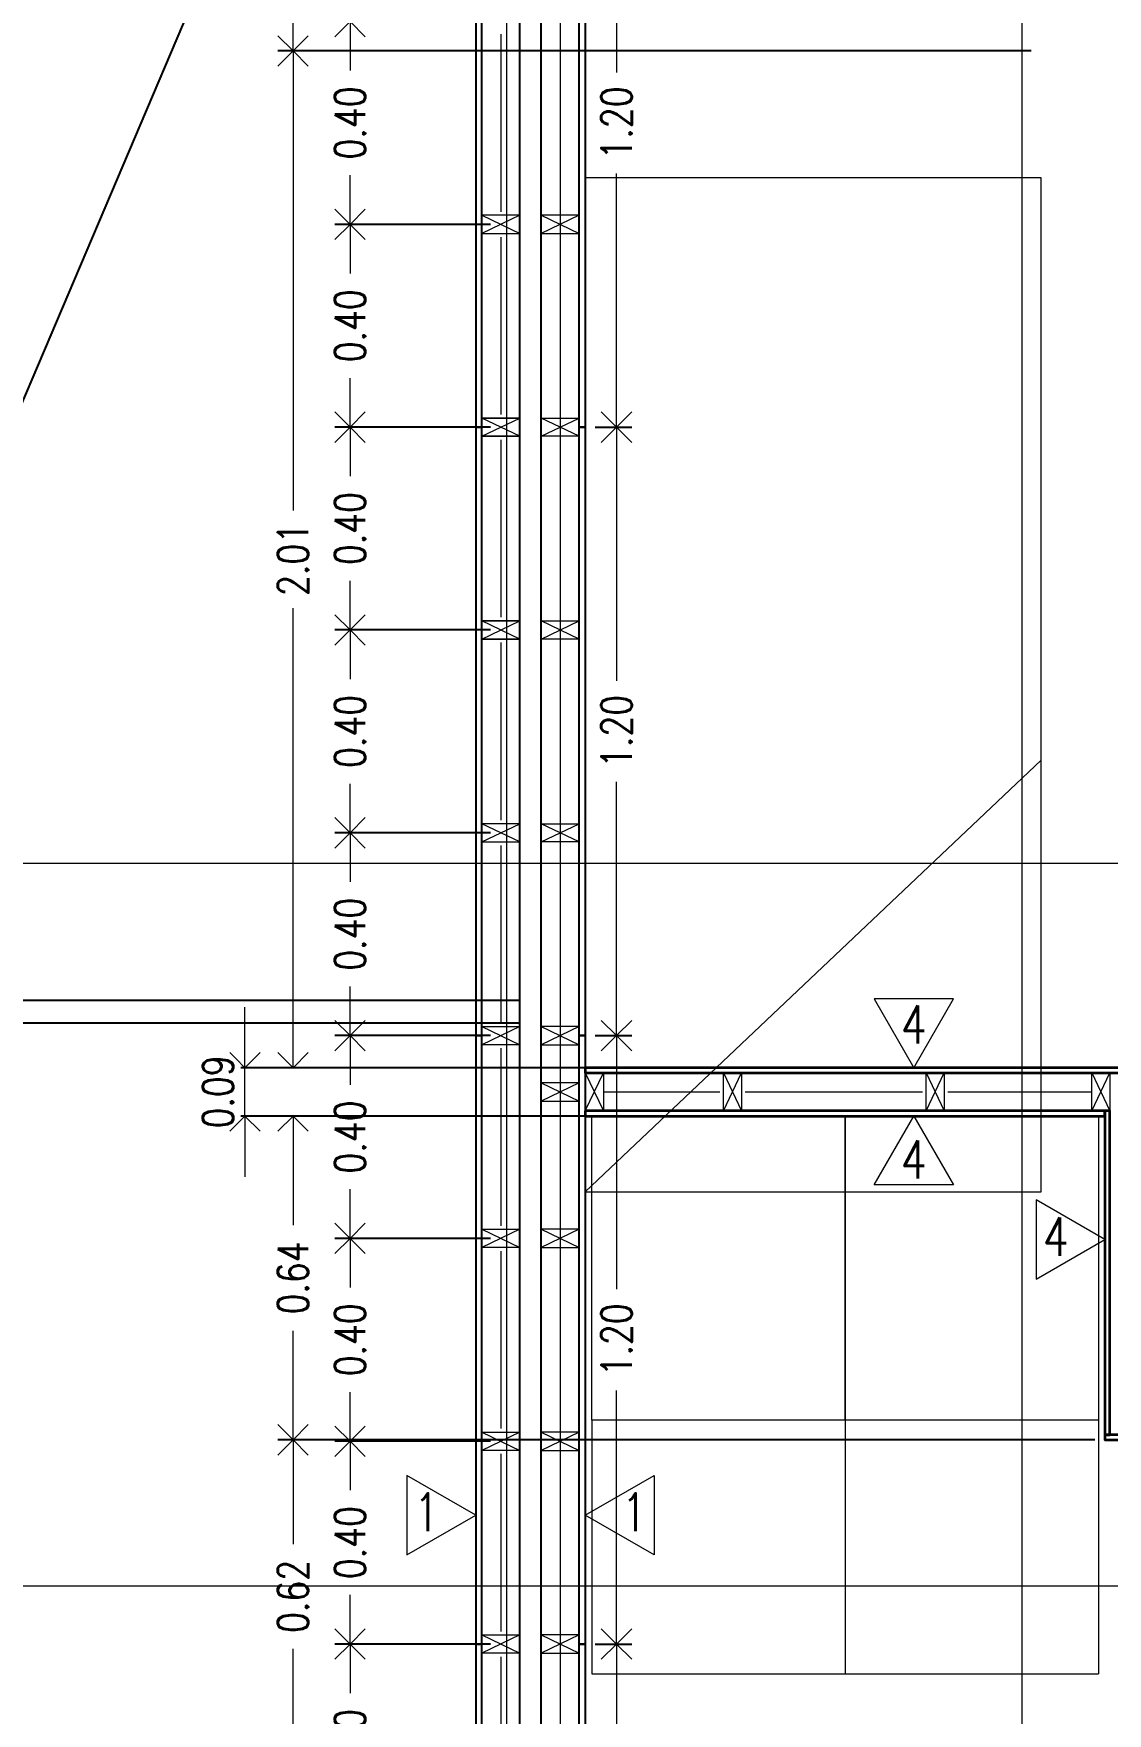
# Model space of a CAD drawing. Header units: metres. Extents: x -2 to 612, y -64 to 156.
# Drawn here: x 462.758 to 464.877, y 45.525 to 48.838 of the extents above; entities that cross this region are included whole.
import ezdxf

# ---------------------------------------------------------------- set-up
doc = ezdxf.new("R2010")
doc.units = ezdxf.units.M
doc.header["$LTSCALE"] = 5
doc.header["$MEASUREMENT"] = 0
doc.layers.get('0').update_dxf_attribs({"color": 30})
doc.layers.get('DEFPOINTS').update_dxf_attribs({"color": 210})
for name, color, linetype, lineweight in [('A-ANNO-DIMS', 3, 'Continuous', 18), ('A-ANNO-SYMB', 3, 'Continuous', 18), ('A-ANNO-TEXT', 3, 'Continuous', 18), ('A-DETL-MCUT', 4, 'Continuous', 25), ('A-ELEV-MBE2', 4, 'Continuous', 25), ('A-FURN', 8, 'Continuous', 18), ('A-SECT-MCUT', 7, 'Continuous', 35), ('A-WALL-PATT', 8, 'Continuous', 18), ('A-WALL-STUD', 3, 'Continuous', 18)]:
    doc.layers.add(name, color=color, linetype=linetype, lineweight=lineweight)
doc.styles.add('E-ROMANS', font='romans.shx', dxfattribs={"width": 0.8})
doc.dimstyles.new('E-0050_ARW_12', dxfattribs={"dimscale": 0.001, "dimtxt": 60, "dimasz": 60, "dimexe": 30, "dimexo": 20, "dimgap": 30, "dimtad": 0, "dimzin": 0, "dimdsep": 46, "dimtxsty": 'E-ROMANS', "dimblk": 'OPEN90', "dimcen": 30, "dimclrd": 256, "dimclre": 256, "dimclrt": 256, "dimadec": 0, "dimazin": 0, "dimtfac": 1, "dimtmove": 1, "dimatfit": 3, "dimldrblk": 'OPEN90', "dimfxl": 1, "dimtfill": 1, "dimtolj": 1, "dimtzin": 0, "dimlwd": -1, "dimarcsym": 0})

# ---------------------------------------------------------------- blocks, each defined once
blk = doc.blocks.new('_Open90')
at = {"color": 0, "linetype": 'ByBlock', "lineweight": -2}
for p, q in [((0, 0), (-1, 0)), ((-0.5, 0.5), (0, 0)), ((0, 0), (-0.5, -0.5))]:
    blk.add_line(p, q, dxfattribs=at)
blk = doc.blocks.new('*D1258')
at = {"layer": 'A-ANNO-DIMS', "lineweight": -2, "transparency": 16777216}
for p, q in [((463.8666, 45.6615), (463.9384, 45.6615)), ((463.8666, 44.4615), (463.9384, 44.4615))]:
    blk.add_line(p, q, dxfattribs=at)
at = {"layer": 'A-ANNO-DIMS', "transparency": 16777216}
for p, q in [((463.9084, 45.6015), (463.9084, 45.1613)), ((463.9084, 44.5215), (463.9084, 44.9618))]:
    blk.add_line(p, q, dxfattribs=at)
at = {"layer": 'DEFPOINTS', "color": 0, "transparency": 16777216}
for p in [(463.8466, 45.6615), (463.9084, 45.6615), (463.8466, 44.4615)]:
    blk.add_point(p, dxfattribs=at)
at = {"layer": 'A-ANNO-DIMS', "transparency": 16777216, "xscale": 0.06, "yscale": 0.06, "zscale": 0.06}
for p, rotation in [((463.9084, 45.6615), 90), ((463.9084, 44.4615), 270)]:
    blk.add_blockref('_Open90', p, dxfattribs=dict(at, rotation=rotation))
at = {"layer": 'A-ANNO-DIMS', "transparency": 16777216, "insert": (463.9084, 45.0615), "char_height": 0.06, "attachment_point": 5, "rotation": 90, "style": 'E-ROMANS', "bg_fill": 3, "box_fill_scale": 1.25, "bg_fill_color": 256, "bg_fill_true_color": 13158600, "bg_fill_transparency": 0}
blk.add_mtext('\\A1;1.20', dxfattribs=at)
blk = doc.blocks.new('*D1259')
at = {"layer": 'A-ANNO-DIMS', "lineweight": -2, "transparency": 16777216}
for p, q in [((463.8666, 46.8615), (463.9384, 46.8615)), ((463.8666, 45.6615), (463.9384, 45.6615))]:
    blk.add_line(p, q, dxfattribs=at)
at = {"layer": 'A-ANNO-DIMS', "transparency": 16777216}
for p, q in [((463.9084, 46.8015), (463.9084, 46.3613)), ((463.9084, 45.7215), (463.9084, 46.1618))]:
    blk.add_line(p, q, dxfattribs=at)
at = {"layer": 'DEFPOINTS', "color": 0, "transparency": 16777216}
for p in [(463.8466, 46.8615), (463.9084, 46.8615), (463.8466, 45.6615)]:
    blk.add_point(p, dxfattribs=at)
at = {"layer": 'A-ANNO-DIMS', "transparency": 16777216, "xscale": 0.06, "yscale": 0.06, "zscale": 0.06}
for p, rotation in [((463.9084, 46.8615), 90), ((463.9084, 45.6615), 270)]:
    blk.add_blockref('_Open90', p, dxfattribs=dict(at, rotation=rotation))
at = {"layer": 'A-ANNO-DIMS', "transparency": 16777216, "insert": (463.9084, 46.2615), "char_height": 0.06, "attachment_point": 5, "rotation": 90, "style": 'E-ROMANS', "bg_fill": 3, "box_fill_scale": 1.25, "bg_fill_color": 256, "bg_fill_true_color": 13158600, "bg_fill_transparency": 0}
blk.add_mtext('\\A1;1.20', dxfattribs=at)
blk = doc.blocks.new('*D1260')
at = {"layer": 'A-ANNO-DIMS', "lineweight": -2, "transparency": 16777216}
for p, q in [((463.8666, 48.0615), (463.9384, 48.0615)), ((463.8666, 46.8615), (463.9384, 46.8615))]:
    blk.add_line(p, q, dxfattribs=at)
at = {"layer": 'A-ANNO-DIMS', "transparency": 16777216}
for p, q in [((463.9084, 48.0015), (463.9084, 47.5613)), ((463.9084, 46.9215), (463.9084, 47.3618))]:
    blk.add_line(p, q, dxfattribs=at)
at = {"layer": 'DEFPOINTS', "color": 0, "transparency": 16777216}
for p in [(463.8466, 48.0615), (463.9084, 48.0615), (463.8466, 46.8615)]:
    blk.add_point(p, dxfattribs=at)
at = {"layer": 'A-ANNO-DIMS', "transparency": 16777216, "xscale": 0.06, "yscale": 0.06, "zscale": 0.06}
for p, rotation in [((463.9084, 48.0615), 90), ((463.9084, 46.8615), 270)]:
    blk.add_blockref('_Open90', p, dxfattribs=dict(at, rotation=rotation))
at = {"layer": 'A-ANNO-DIMS', "transparency": 16777216, "insert": (463.9084, 47.4615), "char_height": 0.06, "attachment_point": 5, "rotation": 90, "style": 'E-ROMANS', "bg_fill": 3, "box_fill_scale": 1.25, "bg_fill_color": 256, "bg_fill_true_color": 13158600, "bg_fill_transparency": 0}
blk.add_mtext('\\A1;1.20', dxfattribs=at)
blk = doc.blocks.new('*D1261')
at = {"layer": 'A-ANNO-DIMS', "lineweight": -2, "transparency": 16777216}
for p, q in [((463.8666, 49.2615), (463.9384, 49.2615)), ((463.8666, 48.0615), (463.9384, 48.0615))]:
    blk.add_line(p, q, dxfattribs=at)
at = {"layer": 'A-ANNO-DIMS', "transparency": 16777216}
for p, q in [((463.9084, 49.2015), (463.9084, 48.7613)), ((463.9084, 48.1215), (463.9084, 48.5618))]:
    blk.add_line(p, q, dxfattribs=at)
at = {"layer": 'DEFPOINTS', "color": 0, "transparency": 16777216}
for p in [(463.8466, 49.2615), (463.9084, 49.2615), (463.8466, 48.0615)]:
    blk.add_point(p, dxfattribs=at)
at = {"layer": 'A-ANNO-DIMS', "transparency": 16777216, "xscale": 0.06, "yscale": 0.06, "zscale": 0.06}
for p, rotation in [((463.9084, 49.2615), 90), ((463.9084, 48.0615), 270)]:
    blk.add_blockref('_Open90', p, dxfattribs=dict(at, rotation=rotation))
at = {"layer": 'A-ANNO-DIMS', "transparency": 16777216, "insert": (463.9084, 48.6615), "char_height": 0.06, "attachment_point": 5, "rotation": 90, "style": 'E-ROMANS', "bg_fill": 3, "box_fill_scale": 1.25, "bg_fill_color": 256, "bg_fill_true_color": 13158600, "bg_fill_transparency": 0}
blk.add_mtext('\\A1;1.20', dxfattribs=at)
blk = doc.blocks.new('*D662')
at = {"layer": 'A-ANNO-DIMS', "lineweight": -2, "transparency": 16777216}
for p, q in [((463.66, 45.6615), (463.3526, 45.6615)), ((463.66, 45.2615), (463.3526, 45.2615))]:
    blk.add_line(p, q, dxfattribs=at)
at = {"layer": 'A-ANNO-DIMS', "transparency": 16777216}
for p, q in [((463.3826, 45.6015), (463.3826, 45.5647)), ((463.3826, 45.3215), (463.3826, 45.3584))]:
    blk.add_line(p, q, dxfattribs=at)
at = {"layer": 'DEFPOINTS', "color": 0, "transparency": 16777216}
for p in [(463.3826, 45.6615), (463.68, 45.6615), (463.68, 45.2615)]:
    blk.add_point(p, dxfattribs=at)
at = {"layer": 'A-ANNO-DIMS', "transparency": 16777216, "xscale": 0.06, "yscale": 0.06, "zscale": 0.06}
for p, rotation in [((463.3826, 45.6615), 90), ((463.3826, 45.2615), 270)]:
    blk.add_blockref('_Open90', p, dxfattribs=dict(at, rotation=rotation))
at = {"layer": 'A-ANNO-DIMS', "transparency": 16777216, "insert": (463.3826, 45.4615), "char_height": 0.06, "attachment_point": 5, "rotation": 90, "style": 'E-ROMANS', "bg_fill": 3, "box_fill_scale": 1.25, "bg_fill_color": 256, "bg_fill_true_color": 13158600, "bg_fill_transparency": 0}
blk.add_mtext('\\A1;0.40', dxfattribs=at)
blk = doc.blocks.new('*D663')
at = {"layer": 'A-ANNO-DIMS', "lineweight": -2, "transparency": 16777216}
for p, q in [((463.66, 46.0615), (463.3526, 46.0615)), ((463.66, 45.6615), (463.3526, 45.6615))]:
    blk.add_line(p, q, dxfattribs=at)
at = {"layer": 'A-ANNO-DIMS', "transparency": 16777216}
for p, q in [((463.3826, 46.0015), (463.3826, 45.9647)), ((463.3826, 45.7215), (463.3826, 45.7584))]:
    blk.add_line(p, q, dxfattribs=at)
at = {"layer": 'DEFPOINTS', "color": 0, "transparency": 16777216}
for p in [(463.3826, 46.0615), (463.68, 46.0615), (463.68, 45.6615)]:
    blk.add_point(p, dxfattribs=at)
at = {"layer": 'A-ANNO-DIMS', "transparency": 16777216, "xscale": 0.06, "yscale": 0.06, "zscale": 0.06}
for p, rotation in [((463.3826, 46.0615), 90), ((463.3826, 45.6615), 270)]:
    blk.add_blockref('_Open90', p, dxfattribs=dict(at, rotation=rotation))
at = {"layer": 'A-ANNO-DIMS', "transparency": 16777216, "insert": (463.3826, 45.8615), "char_height": 0.06, "attachment_point": 5, "rotation": 90, "style": 'E-ROMANS', "bg_fill": 3, "box_fill_scale": 1.25, "bg_fill_color": 256, "bg_fill_true_color": 13158600, "bg_fill_transparency": 0}
blk.add_mtext('\\A1;0.40', dxfattribs=at)
blk = doc.blocks.new('*D664')
at = {"layer": 'A-ANNO-DIMS', "lineweight": -2, "transparency": 16777216}
for p, q in [((463.66, 46.4615), (463.3526, 46.4615)), ((463.66, 46.0615), (463.3526, 46.0615))]:
    blk.add_line(p, q, dxfattribs=at)
at = {"layer": 'A-ANNO-DIMS', "transparency": 16777216}
for p, q in [((463.3826, 46.4015), (463.3826, 46.3647)), ((463.3826, 46.1215), (463.3826, 46.1584))]:
    blk.add_line(p, q, dxfattribs=at)
at = {"layer": 'DEFPOINTS', "color": 0, "transparency": 16777216}
for p in [(463.3826, 46.4615), (463.68, 46.4615), (463.68, 46.0615)]:
    blk.add_point(p, dxfattribs=at)
at = {"layer": 'A-ANNO-DIMS', "transparency": 16777216, "xscale": 0.06, "yscale": 0.06, "zscale": 0.06}
for p, rotation in [((463.3826, 46.4615), 90), ((463.3826, 46.0615), 270)]:
    blk.add_blockref('_Open90', p, dxfattribs=dict(at, rotation=rotation))
at = {"layer": 'A-ANNO-DIMS', "transparency": 16777216, "insert": (463.3826, 46.2615), "char_height": 0.06, "attachment_point": 5, "rotation": 90, "style": 'E-ROMANS', "bg_fill": 3, "box_fill_scale": 1.25, "bg_fill_color": 256, "bg_fill_true_color": 13158600, "bg_fill_transparency": 0}
blk.add_mtext('\\A1;0.40', dxfattribs=at)
blk = doc.blocks.new('*D665')
at = {"layer": 'A-ANNO-DIMS', "lineweight": -2, "transparency": 16777216}
for p, q in [((463.66, 46.8615), (463.3526, 46.8615)), ((463.66, 46.4615), (463.3526, 46.4615))]:
    blk.add_line(p, q, dxfattribs=at)
at = {"layer": 'A-ANNO-DIMS', "transparency": 16777216}
for p, q in [((463.3826, 46.8015), (463.3826, 46.7647)), ((463.3826, 46.5215), (463.3826, 46.5584))]:
    blk.add_line(p, q, dxfattribs=at)
at = {"layer": 'DEFPOINTS', "color": 0, "transparency": 16777216}
for p in [(463.3826, 46.8615), (463.68, 46.8615), (463.68, 46.4615)]:
    blk.add_point(p, dxfattribs=at)
at = {"layer": 'A-ANNO-DIMS', "transparency": 16777216, "xscale": 0.06, "yscale": 0.06, "zscale": 0.06}
for p, rotation in [((463.3826, 46.8615), 90), ((463.3826, 46.4615), 270)]:
    blk.add_blockref('_Open90', p, dxfattribs=dict(at, rotation=rotation))
at = {"layer": 'A-ANNO-DIMS', "transparency": 16777216, "insert": (463.3826, 46.6615), "char_height": 0.06, "attachment_point": 5, "rotation": 90, "style": 'E-ROMANS', "bg_fill": 3, "box_fill_scale": 1.25, "bg_fill_color": 256, "bg_fill_true_color": 13158600, "bg_fill_transparency": 0}
blk.add_mtext('\\A1;0.40', dxfattribs=at)
blk = doc.blocks.new('*D666')
at = {"layer": 'A-ANNO-DIMS', "lineweight": -2, "transparency": 16777216}
for p, q in [((463.66, 47.2614), (463.3526, 47.2614)), ((463.66, 46.8615), (463.3526, 46.8615))]:
    blk.add_line(p, q, dxfattribs=at)
at = {"layer": 'A-ANNO-DIMS', "transparency": 16777216}
for p, q in [((463.3826, 47.2014), (463.3826, 47.1646)), ((463.3826, 46.9215), (463.3826, 46.9583))]:
    blk.add_line(p, q, dxfattribs=at)
at = {"layer": 'DEFPOINTS', "color": 0, "transparency": 16777216}
for p in [(463.3826, 47.2614), (463.68, 47.2614), (463.68, 46.8615)]:
    blk.add_point(p, dxfattribs=at)
at = {"layer": 'A-ANNO-DIMS', "transparency": 16777216, "xscale": 0.06, "yscale": 0.06, "zscale": 0.06}
for p, rotation in [((463.3826, 47.2614), 90), ((463.3826, 46.8615), 270)]:
    blk.add_blockref('_Open90', p, dxfattribs=dict(at, rotation=rotation))
at = {"layer": 'A-ANNO-DIMS', "transparency": 16777216, "insert": (463.3826, 47.0615), "char_height": 0.06, "attachment_point": 5, "rotation": 90, "style": 'E-ROMANS', "bg_fill": 3, "box_fill_scale": 1.25, "bg_fill_color": 256, "bg_fill_true_color": 13158600, "bg_fill_transparency": 0}
blk.add_mtext('\\A1;0.40', dxfattribs=at)
blk = doc.blocks.new('*D667')
at = {"layer": 'A-ANNO-DIMS', "lineweight": -2, "transparency": 16777216}
for p, q in [((463.66, 47.6615), (463.3526, 47.6615)), ((463.66, 47.2614), (463.3526, 47.2614))]:
    blk.add_line(p, q, dxfattribs=at)
at = {"layer": 'A-ANNO-DIMS', "transparency": 16777216}
for p, q in [((463.3826, 47.6015), (463.3826, 47.5646)), ((463.3826, 47.3214), (463.3826, 47.3583))]:
    blk.add_line(p, q, dxfattribs=at)
at = {"layer": 'DEFPOINTS', "color": 0, "transparency": 16777216}
for p in [(463.3826, 47.6615), (463.68, 47.6615), (463.68, 47.2614)]:
    blk.add_point(p, dxfattribs=at)
at = {"layer": 'A-ANNO-DIMS', "transparency": 16777216, "xscale": 0.06, "yscale": 0.06, "zscale": 0.06}
for p, rotation in [((463.3826, 47.6615), 90), ((463.3826, 47.2614), 270)]:
    blk.add_blockref('_Open90', p, dxfattribs=dict(at, rotation=rotation))
at = {"layer": 'A-ANNO-DIMS', "transparency": 16777216, "insert": (463.3826, 47.4615), "char_height": 0.06, "attachment_point": 5, "rotation": 90, "style": 'E-ROMANS', "bg_fill": 3, "box_fill_scale": 1.25, "bg_fill_color": 256, "bg_fill_true_color": 13158600, "bg_fill_transparency": 0}
blk.add_mtext('\\A1;0.40', dxfattribs=at)
blk = doc.blocks.new('*D668')
at = {"layer": 'A-ANNO-DIMS', "lineweight": -2, "transparency": 16777216}
for p, q in [((463.66, 48.0615), (463.3526, 48.0615)), ((463.66, 47.6615), (463.3526, 47.6615))]:
    blk.add_line(p, q, dxfattribs=at)
at = {"layer": 'A-ANNO-DIMS', "transparency": 16777216}
for p, q in [((463.3826, 48.0015), (463.3826, 47.9647)), ((463.3826, 47.7215), (463.3826, 47.7584))]:
    blk.add_line(p, q, dxfattribs=at)
at = {"layer": 'DEFPOINTS', "color": 0, "transparency": 16777216}
for p in [(463.3826, 48.0615), (463.68, 48.0615), (463.68, 47.6615)]:
    blk.add_point(p, dxfattribs=at)
at = {"layer": 'A-ANNO-DIMS', "transparency": 16777216, "xscale": 0.06, "yscale": 0.06, "zscale": 0.06}
for p, rotation in [((463.3826, 48.0615), 90), ((463.3826, 47.6615), 270)]:
    blk.add_blockref('_Open90', p, dxfattribs=dict(at, rotation=rotation))
at = {"layer": 'A-ANNO-DIMS', "transparency": 16777216, "insert": (463.3826, 47.8615), "char_height": 0.06, "attachment_point": 5, "rotation": 90, "style": 'E-ROMANS', "bg_fill": 3, "box_fill_scale": 1.25, "bg_fill_color": 256, "bg_fill_true_color": 13158600, "bg_fill_transparency": 0}
blk.add_mtext('\\A1;0.40', dxfattribs=at)
blk = doc.blocks.new('*D669')
at = {"layer": 'A-ANNO-DIMS', "lineweight": -2, "transparency": 16777216}
for p, q in [((463.66, 48.4615), (463.3526, 48.4615)), ((463.66, 48.0615), (463.3526, 48.0615))]:
    blk.add_line(p, q, dxfattribs=at)
at = {"layer": 'A-ANNO-DIMS', "transparency": 16777216}
for p, q in [((463.3826, 48.4015), (463.3826, 48.3647)), ((463.3826, 48.1215), (463.3826, 48.1584))]:
    blk.add_line(p, q, dxfattribs=at)
at = {"layer": 'DEFPOINTS', "color": 0, "transparency": 16777216}
for p in [(463.3826, 48.4615), (463.68, 48.4615), (463.68, 48.0615)]:
    blk.add_point(p, dxfattribs=at)
at = {"layer": 'A-ANNO-DIMS', "transparency": 16777216, "xscale": 0.06, "yscale": 0.06, "zscale": 0.06}
for p, rotation in [((463.3826, 48.4615), 90), ((463.3826, 48.0615), 270)]:
    blk.add_blockref('_Open90', p, dxfattribs=dict(at, rotation=rotation))
at = {"layer": 'A-ANNO-DIMS', "transparency": 16777216, "insert": (463.3826, 48.2615), "char_height": 0.06, "attachment_point": 5, "rotation": 90, "style": 'E-ROMANS', "bg_fill": 3, "box_fill_scale": 1.25, "bg_fill_color": 256, "bg_fill_true_color": 13158600, "bg_fill_transparency": 0}
blk.add_mtext('\\A1;0.40', dxfattribs=at)
blk = doc.blocks.new('*D670')
at = {"layer": 'A-ANNO-DIMS', "lineweight": -2, "transparency": 16777216}
for p, q in [((463.66, 48.8615), (463.3526, 48.8615)), ((463.66, 48.4615), (463.3526, 48.4615))]:
    blk.add_line(p, q, dxfattribs=at)
at = {"layer": 'A-ANNO-DIMS', "transparency": 16777216}
for p, q in [((463.3826, 48.8015), (463.3826, 48.7647)), ((463.3826, 48.5215), (463.3826, 48.5584))]:
    blk.add_line(p, q, dxfattribs=at)
at = {"layer": 'DEFPOINTS', "color": 0, "transparency": 16777216}
for p in [(463.3826, 48.8615), (463.68, 48.8615), (463.68, 48.4615)]:
    blk.add_point(p, dxfattribs=at)
at = {"layer": 'A-ANNO-DIMS', "transparency": 16777216, "xscale": 0.06, "yscale": 0.06, "zscale": 0.06}
for p, rotation in [((463.3826, 48.8615), 90), ((463.3826, 48.4615), 270)]:
    blk.add_blockref('_Open90', p, dxfattribs=dict(at, rotation=rotation))
at = {"layer": 'A-ANNO-DIMS', "transparency": 16777216, "insert": (463.3826, 48.6615), "char_height": 0.06, "attachment_point": 5, "rotation": 90, "style": 'E-ROMANS', "bg_fill": 3, "box_fill_scale": 1.25, "bg_fill_color": 256, "bg_fill_true_color": 13158600, "bg_fill_transparency": 0}
blk.add_mtext('\\A1;0.40', dxfattribs=at)
blk = doc.blocks.new('*D1239')
at = {"layer": 'A-ANNO-DIMS', "lineweight": -2, "transparency": 16777216}
for p, q in [((464.8522, 46.0643), (463.24, 46.0643)), ((463.8266, 45.4465), (463.24, 45.4465))]:
    blk.add_line(p, q, dxfattribs=at)
at = {"layer": 'A-ANNO-DIMS', "transparency": 16777216}
for p, q in [((463.27, 46.0043), (463.27, 45.8586)), ((463.27, 45.5065), (463.27, 45.6523))]:
    blk.add_line(p, q, dxfattribs=at)
at = {"layer": 'DEFPOINTS', "color": 0, "transparency": 16777216}
for p in [(463.27, 46.0643), (464.8722, 46.0643), (463.8466, 45.4465)]:
    blk.add_point(p, dxfattribs=at)
at = {"layer": 'A-ANNO-DIMS', "transparency": 16777216, "xscale": 0.06, "yscale": 0.06, "zscale": 0.06}
for p, rotation in [((463.27, 46.0643), 90), ((463.27, 45.4465), 270)]:
    blk.add_blockref('_Open90', p, dxfattribs=dict(at, rotation=rotation))
at = {"layer": 'A-ANNO-DIMS', "transparency": 16777216, "insert": (463.27, 45.7554), "char_height": 0.06, "attachment_point": 5, "rotation": 90, "style": 'E-ROMANS', "bg_fill": 3, "box_fill_scale": 1.25, "bg_fill_color": 256, "bg_fill_true_color": 13158600, "bg_fill_transparency": 0}
blk.add_mtext('\\A1;0.62', dxfattribs=at)
blk = doc.blocks.new('*D1241')
at = {"layer": 'A-ANNO-DIMS', "lineweight": -2, "transparency": 16777216}
for p, q in [((464.8522, 46.7029), (463.24, 46.7029)), ((464.8522, 46.0643), (463.24, 46.0643))]:
    blk.add_line(p, q, dxfattribs=at)
at = {"layer": 'A-ANNO-DIMS', "transparency": 16777216}
for p, q in [((463.27, 46.6429), (463.27, 46.4879)), ((463.27, 46.1243), (463.27, 46.2793))]:
    blk.add_line(p, q, dxfattribs=at)
at = {"layer": 'DEFPOINTS', "color": 0, "transparency": 16777216}
for p in [(463.27, 46.7029), (464.8722, 46.7029), (464.8722, 46.0643)]:
    blk.add_point(p, dxfattribs=at)
at = {"layer": 'A-ANNO-DIMS', "transparency": 16777216, "xscale": 0.06, "yscale": 0.06, "zscale": 0.06}
for p, rotation in [((463.27, 46.7029), 90), ((463.27, 46.0643), 270)]:
    blk.add_blockref('_Open90', p, dxfattribs=dict(at, rotation=rotation))
at = {"layer": 'A-ANNO-DIMS', "transparency": 16777216, "insert": (463.27, 46.3836), "char_height": 0.06, "attachment_point": 5, "rotation": 90, "style": 'E-ROMANS', "bg_fill": 3, "box_fill_scale": 1.25, "bg_fill_color": 256, "bg_fill_true_color": 13158600, "bg_fill_transparency": 0}
blk.add_mtext('\\A1;0.64', dxfattribs=at)
blk = doc.blocks.new('*D1242')
at = {"layer": 'A-ANNO-DIMS', "transparency": 16777216}
for p, q in [((463.175, 46.8579), (463.175, 46.9179)), ((463.175, 46.6429), (463.175, 46.5829))]:
    blk.add_line(p, q, dxfattribs=at)
at = {"layer": 'A-ANNO-DIMS', "lineweight": -2, "transparency": 16777216}
for p, q in [((464.9472, 46.7979), (463.145, 46.7979)), ((464.8522, 46.7029), (463.145, 46.7029))]:
    blk.add_line(p, q, dxfattribs=at)
at = {"layer": 'DEFPOINTS', "color": 0, "transparency": 16777216}
for p in [(464.9672, 46.7979), (464.8722, 46.7029)]:
    blk.add_point(p, dxfattribs=at)
at = {"layer": 'A-ANNO-DIMS', "transparency": 16777216, "insert": (463.122, 46.7504), "char_height": 0.06, "attachment_point": 5, "rotation": 90, "style": 'E-ROMANS', "bg_fill": 3, "box_fill_scale": 1.25, "bg_fill_color": 256, "bg_fill_true_color": 13158600, "bg_fill_transparency": 0}
blk.add_mtext('\\A1;0.09', dxfattribs=at)
at = {"layer": 'A-ANNO-DIMS', "transparency": 16777216}
blk.add_line((463.175, 46.7029), (463.175, 46.7979), dxfattribs=at)
at = {"layer": 'DEFPOINTS', "color": 0, "transparency": 16777216}
blk.add_point((463.175, 46.7979), dxfattribs=at)
at = {"layer": 'A-ANNO-DIMS', "transparency": 16777216, "xscale": 0.06, "yscale": 0.06, "zscale": 0.06}
for p, rotation in [((463.175, 46.7979), 270), ((463.175, 46.7029), 90)]:
    blk.add_blockref('_Open90', p, dxfattribs=dict(at, rotation=rotation))
blk = doc.blocks.new('*D1243')
at = {"layer": 'A-ANNO-DIMS', "lineweight": -2, "transparency": 16777216}
for p, q in [((464.7266, 48.8035), (463.24, 48.8035)), ((464.9472, 46.7979), (463.24, 46.7979))]:
    blk.add_line(p, q, dxfattribs=at)
at = {"layer": 'A-ANNO-DIMS', "transparency": 16777216}
for p, q in [((463.27, 48.7435), (463.27, 47.897)), ((463.27, 46.8579), (463.27, 47.7044))]:
    blk.add_line(p, q, dxfattribs=at)
at = {"layer": 'DEFPOINTS', "color": 0, "transparency": 16777216}
for p in [(463.27, 48.8035), (464.7466, 48.8035), (464.9672, 46.7979)]:
    blk.add_point(p, dxfattribs=at)
at = {"layer": 'A-ANNO-DIMS', "transparency": 16777216, "xscale": 0.06, "yscale": 0.06, "zscale": 0.06}
for p, rotation in [((463.27, 48.8035), 90), ((463.27, 46.7979), 270)]:
    blk.add_blockref('_Open90', p, dxfattribs=dict(at, rotation=rotation))
at = {"layer": 'A-ANNO-DIMS', "transparency": 16777216, "insert": (463.27, 47.8007), "char_height": 0.06, "attachment_point": 5, "rotation": 90, "style": 'E-ROMANS', "bg_fill": 3, "box_fill_scale": 1.25, "bg_fill_color": 256, "bg_fill_true_color": 13158600, "bg_fill_transparency": 0}
blk.add_mtext('\\A1;2.01', dxfattribs=at)
blk = doc.blocks.new('*D638')
at = {"layer": 'A-ANNO-DIMS', "lineweight": -2, "transparency": 16777216}
for p, q in [((464.6776, 49.2535), (463.24, 49.2535)), ((464.7266, 48.8035), (463.24, 48.8035))]:
    blk.add_line(p, q, dxfattribs=at)
at = {"layer": 'A-ANNO-DIMS', "transparency": 16777216}
for p, q in [((463.27, 49.1935), (463.27, 49.1317)), ((463.27, 48.8635), (463.27, 48.9254))]:
    blk.add_line(p, q, dxfattribs=at)
at = {"layer": 'DEFPOINTS', "color": 0, "transparency": 16777216}
for p in [(463.27, 49.2535), (464.6976, 49.2535), (464.7466, 48.8035)]:
    blk.add_point(p, dxfattribs=at)
at = {"layer": 'A-ANNO-DIMS', "transparency": 16777216, "xscale": 0.06, "yscale": 0.06, "zscale": 0.06}
for p, rotation in [((463.27, 49.2535), 90), ((463.27, 48.8035), 270)]:
    blk.add_blockref('_Open90', p, dxfattribs=dict(at, rotation=rotation))
at = {"layer": 'A-ANNO-DIMS', "transparency": 16777216, "insert": (463.27, 49.0285), "char_height": 0.06, "attachment_point": 5, "rotation": 90, "style": 'E-ROMANS', "bg_fill": 3, "box_fill_scale": 1.25, "bg_fill_color": 256, "bg_fill_true_color": 13158600, "bg_fill_transparency": 0}
blk.add_mtext('\\A1;0.45', dxfattribs=at)

msp = doc.modelspace()

# ---------------------------------------------------------------- linework, layer by layer
at = {"layer": 'A-DETL-MCUT'}
for points in [[(463.83457, 48.06154), (463.83457, 49.26154), (463.84657, 49.26154), (463.84657, 48.06154)], [(463.83457, 46.86154), (463.83457, 48.06154), (463.84657, 48.06154), (463.84657, 46.86154)], [(463.83457, 45.66154), (463.83457, 46.86154), (463.84657, 46.86154), (463.84657, 45.66154)], [(463.83457, 44.46154), (463.83457, 45.66154), (463.84657, 45.66154), (463.84657, 44.46154)]]:
    msp.add_lwpolyline(points, close=True, dxfattribs=at)
at = {"layer": 'A-ELEV-MBE2'}
msp.add_line((463.75957, 43.00954), (463.75957, 50.41353), dxfattribs=at)
at = {"layer": 'A-SECT-MCUT'}
for points in [[(464.87221, 46.07431), (464.88221, 46.07431), (464.88221, 46.71286), (464.87221, 46.71286)], [(464.87221, 46.07431), (464.87221, 46.06431), (466.08157, 46.06431), (466.08157, 46.07431)]]:
    msp.add_lwpolyline(points, close=True, dxfattribs=at)

# ---------------------------------------------------------------- dimensions: what is measured, and where the dimension line sits
at = {"layer": 'A-ANNO-DIMS'}
dim = msp.add_linear_dim(base=(463.38261, 45.66153), p1=(463.68002, 45.26153), p2=(463.68002, 45.66153), angle=90, dimstyle='E-0050_ARW_12', dxfattribs=at)
dim.commit()
dim.dimension.update_dxf_attribs({"geometry": '*D662', "text_midpoint": (463.38261, 45.46153)})

# ---------------------------------------------------------------- next in the draw order: dimensions: what is measured, and where the dimension line sits
for base, p1, p2, picture, middle in [((463.38261, 46.06153), (463.68002, 45.66153), (463.68002, 46.06153), '*D663', (463.38261, 45.86153)), ((463.90843, 45.66154), (463.84657, 44.46154), (463.84657, 45.66154), '*D1258', (463.90843, 45.06154))]:
    dim = msp.add_linear_dim(base=base, p1=p1, p2=p2, angle=90, dimstyle='E-0050_ARW_12', dxfattribs=at)
    dim.commit()
    dim.dimension.update_dxf_attribs({"geometry": picture, "text_midpoint": middle})

# ---------------------------------------------------------------- next in the draw order: dimensions: what is measured, and where the dimension line sits
for base, p1, p2, picture, middle in [((463.90843, 46.86154), (463.84657, 45.66154), (463.84657, 46.86154), '*D1259', (463.90843, 46.26154)), ((463.38261, 46.46153), (463.68002, 46.06153), (463.68002, 46.46153), '*D664', (463.38261, 46.26153))]:
    dim = msp.add_linear_dim(base=base, p1=p1, p2=p2, angle=90, dimstyle='E-0050_ARW_12', dxfattribs=at)
    dim.commit()
    dim.dimension.update_dxf_attribs({"geometry": picture, "text_midpoint": middle})

# ---------------------------------------------------------------- next in the draw order: linework, layer by layer
at = {"layer": 'A-SECT-MCUT'}
for points in [[(463.84657, 46.79786), (463.84657, 46.78786), (464.96721, 46.78786), (464.96721, 46.79786)], [(463.84657, 46.71286), (463.84657, 46.70286), (464.87221, 46.70286), (464.87221, 46.71286)]]:
    msp.add_lwpolyline(points, close=True, dxfattribs=at)

# ---------------------------------------------------------------- next in the draw order: dimensions: what is measured, and where the dimension line sits
at = {"layer": 'A-ANNO-DIMS'}
for base, p1, p2, picture, middle in [((463.90843, 48.06154), (463.84657, 46.86154), (463.84657, 48.06154), '*D1260', (463.90843, 47.46154)), ((463.38261, 46.86153), (463.68002, 46.46153), (463.68002, 46.86153), '*D665', (463.38261, 46.66153)), ((463.27001, 46.06431), (463.84657, 45.44654), (464.87221, 46.06431), '*D1239', (463.27001, 45.75543))]:
    dim = msp.add_linear_dim(base=base, p1=p1, p2=p2, angle=90, dimstyle='E-0050_ARW_12', dxfattribs=at)
    dim.commit()
    dim.dimension.update_dxf_attribs({"geometry": picture, "text_midpoint": middle})

# ---------------------------------------------------------------- next in the draw order: linework, layer by layer
at = {"layer": 'A-ANNO-SYMB'}
for p, q in [((463.85939, 45.60286), (464.35939, 45.60287)), ((464.35939, 45.60286), (464.85939, 45.60287))]:
    msp.add_line(p, q, dxfattribs=at)
for points in [[(461.32205, 45.77658), (463.53035, 45.77658)], [(463.53035, 45.77658), (468.23272, 45.77658)]]:
    msp.add_lwpolyline(points, dxfattribs=at)
at = {"layer": 'A-ANNO-TEXT'}
for points in [[(463.63053, 45.91574), (463.49467, 45.99418), (463.49467, 45.8373)], [(463.84657, 45.91574), (463.98243, 45.99418), (463.98243, 45.8373)]]:
    msp.add_lwpolyline(points, close=True, dxfattribs=at)
at = {"layer": 'A-DETL-MCUT'}
msp.add_lwpolyline([(463.64252, 44.46154), (463.64252, 45.66154), (463.63052, 45.66154), (463.63052, 44.46154)], close=True, dxfattribs=at)
at = {"layer": 'A-WALL-PATT', "ltscale": 0.1}
for p, q in [((463.68002, 46.03654), (463.68002, 45.68654)), ((463.79707, 46.03654), (463.79707, 45.68654)), ((463.68002, 45.63654), (463.68002, 45.28654)), ((463.79707, 45.63654), (463.79707, 45.28654))]:
    msp.add_line(p, q, dxfattribs=at)
at = {"layer": 'A-WALL-STUD'}
for p, q in [((463.64252, 45.67954), (463.71752, 45.64354)), ((463.71752, 45.67954), (463.64252, 45.64354)), ((463.83457, 45.67954), (463.75957, 45.64354)), ((463.75957, 45.67954), (463.83457, 45.64354))]:
    msp.add_line(p, q, dxfattribs=at)
for points in [[(463.64252, 45.67954), (463.71752, 45.67954), (463.71752, 45.64354), (463.64252, 45.64354)], [(463.83457, 45.67954), (463.75957, 45.67954), (463.75957, 45.64354), (463.83457, 45.64354)]]:
    msp.add_lwpolyline(points, close=True, dxfattribs=at)

# ---------------------------------------------------------------- next in the draw order: texts
at = {"layer": 'A-ANNO-TEXT', "char_height": 0.075, "attachment_point": 5, "style": 'E-ROMANS'}
for insert, rotation in [((463.53362, 45.92139), 0.00048), ((463.94347, 45.92139), 359.99952)]:
    msp.add_mtext('\\pi-0.45,l0.45,t0.45;1', dxfattribs=dict(at, insert=insert, rotation=rotation))

# ---------------------------------------------------------------- next in the draw order: dimensions: what is measured, and where the dimension line sits
at = {"layer": 'A-ANNO-DIMS'}
for base, p1, p2, picture, middle in [((463.90843, 49.26154), (463.84657, 48.06154), (463.84657, 49.26154), '*D1261', (463.90843, 48.66154)), ((463.38261, 47.26141), (463.68002, 46.86153), (463.68002, 47.26141), '*D666', (463.38261, 47.06147)), ((463.27001, 46.70286), (464.87221, 46.06431), (464.87221, 46.70286), '*D1241', (463.27001, 46.38358))]:
    dim = msp.add_linear_dim(base=base, p1=p1, p2=p2, angle=90, dimstyle='E-0050_ARW_12', dxfattribs=at)
    dim.commit()
    dim.dimension.update_dxf_attribs({"geometry": picture, "text_midpoint": middle})

# ---------------------------------------------------------------- next in the draw order: linework, layer by layer
at = {"layer": 'A-ANNO-SYMB'}
for p, q in [((463.85939, 46.10286), (463.85939, 45.60286)), ((464.35939, 46.10287), (464.35939, 45.60287)), ((464.35939, 46.10286), (464.35939, 45.60286)), ((464.85939, 46.10287), (464.85939, 45.60287))]:
    msp.add_line(p, q, dxfattribs=at)
at = {"layer": 'A-ANNO-TEXT'}
msp.add_lwpolyline([(464.87221, 46.45931), (464.73635, 46.53775), (464.73635, 46.38087)], close=True, dxfattribs=at)
at = {"layer": 'A-FURN'}
msp.add_line((463.84657, 46.55354), (464.74657, 46.55354), dxfattribs=at)
at = {"layer": 'A-WALL-PATT', "ltscale": 0.1}
for p, q in [((463.68002, 46.43654), (463.68002, 46.08654)), ((463.79707, 46.43654), (463.79707, 46.08654))]:
    msp.add_line(p, q, dxfattribs=at)
at = {"layer": 'A-WALL-STUD'}
for p, q in [((464.74657, 46.55354), (464.74657, 46.55354)), ((463.64252, 46.47954), (463.71752, 46.44354)), ((463.71752, 46.47954), (463.64252, 46.44354)), ((463.83457, 46.47954), (463.75957, 46.44354)), ((463.75957, 46.47954), (463.83457, 46.44354)), ((463.64252, 46.07954), (463.71752, 46.04354)), ((463.71752, 46.07954), (463.64252, 46.04354)), ((463.83457, 46.07954), (463.75957, 46.04354)), ((463.75957, 46.07954), (463.83457, 46.04354))]:
    msp.add_line(p, q, dxfattribs=at)
for points in [[(463.64252, 46.47954), (463.71752, 46.47954), (463.71752, 46.44354), (463.64252, 46.44354)], [(463.83457, 46.47954), (463.75957, 46.47954), (463.75957, 46.44354), (463.83457, 46.44354)], [(463.64252, 46.07954), (463.71752, 46.07954), (463.71752, 46.04354), (463.64252, 46.04354)], [(463.83457, 46.07954), (463.75957, 46.07954), (463.75957, 46.04354), (463.83457, 46.04354)]]:
    msp.add_lwpolyline(points, close=True, dxfattribs=at)

# ---------------------------------------------------------------- next in the draw order: texts
at = {"layer": 'A-ANNO-TEXT', "insert": (464.7753, 46.46496), "char_height": 0.075, "attachment_point": 5, "rotation": 0.00048, "style": 'E-ROMANS'}
msp.add_mtext('\\pi-0.45,l0.45,t0.45;4', dxfattribs=at)

# ---------------------------------------------------------------- next in the draw order: dimensions: what is measured, and where the dimension line sits
at = {"layer": 'A-ANNO-DIMS'}
dim = msp.add_linear_dim(base=(463.38261, 47.66153), p1=(463.68002, 47.26142), p2=(463.68002, 47.66153), angle=90, dimstyle='E-0050_ARW_12', dxfattribs=at)
dim.commit()
dim.dimension.update_dxf_attribs({"geometry": '*D667', "text_midpoint": (463.38261, 47.46147)})
dim = msp.add_linear_dim(base=(463.1750137799, 46.7978624938), p1=(464.8722076931, 46.7028624943), p2=(464.967207875, 46.7978624938), angle=90, dimstyle='E-0050_ARW_12', dxfattribs=at)
dim.commit()
dim.dimension.update_dxf_attribs({"geometry": '*D1242', "text_midpoint": (463.1220371307, 46.7503624941), "dimtype": 160})

# ---------------------------------------------------------------- next in the draw order: linework, layer by layer
at = {"layer": 'A-ANNO-TEXT'}
msp.add_lwpolyline([(464.49506, 46.70286), (464.57349, 46.567), (464.41662, 46.567)], close=True, dxfattribs=at)
at = {"layer": 'A-FURN'}
for points in [[(464.35939, 46.70286), (464.35939, 46.10286), (463.85939, 46.10286), (463.85939, 46.70286)], [(464.85939, 46.70286), (464.85939, 46.10286), (464.35939, 46.10286), (464.35939, 46.70286)]]:
    msp.add_lwpolyline(points, close=True, dxfattribs=at)
at = {"layer": 'A-WALL-PATT', "ltscale": 0.1}
msp.add_line((463.79707, 46.72536), (463.79707, 46.48654), dxfattribs=at)
for points in [[(463.88257, 46.75036), (464.11223, 46.75036)], [(464.16223, 46.75036), (464.51223, 46.75036)], [(464.56223, 46.75036), (464.84624, 46.75036)]]:
    msp.add_lwpolyline(points, dxfattribs=at)
at = {"layer": 'A-WALL-STUD'}
for p, q in [((463.83457, 46.76836), (463.75957, 46.73236)), ((463.75957, 46.76836), (463.83457, 46.73236))]:
    msp.add_line(p, q, dxfattribs=at)
msp.add_lwpolyline([(463.83457, 46.76836), (463.75957, 46.76836), (463.75957, 46.73236), (463.83457, 46.73236)], close=True, dxfattribs=at)

# ---------------------------------------------------------------- next in the draw order: texts
at = {"layer": 'A-ANNO-TEXT', "insert": (464.49506, 46.61711), "char_height": 0.075, "attachment_point": 5, "rotation": 359.99952, "style": 'E-ROMANS'}
msp.add_mtext('\\pi-0.45,l0.45,t0.45;4', dxfattribs=at)

# ---------------------------------------------------------------- next in the draw order: dimensions: what is measured, and where the dimension line sits
at = {"layer": 'A-ANNO-DIMS'}
dim = msp.add_linear_dim(base=(463.38261, 48.06153), p1=(463.68002, 47.66153), p2=(463.68002, 48.06153), angle=90, dimstyle='E-0050_ARW_12', dxfattribs=at)
dim.commit()
dim.dimension.update_dxf_attribs({"geometry": '*D668', "text_midpoint": (463.38261, 47.86153)})

# ---------------------------------------------------------------- next in the draw order: dimensions: what is measured, and where the dimension line sits
dim = msp.add_linear_dim(base=(463.38261, 48.46153), p1=(463.68002, 48.06153), p2=(463.68002, 48.46153), angle=90, dimstyle='E-0050_ARW_12', dxfattribs=at)
dim.commit()
dim.dimension.update_dxf_attribs({"geometry": '*D669', "text_midpoint": (463.38261, 48.26153)})

# ---------------------------------------------------------------- next in the draw order: dimensions: what is measured, and where the dimension line sits
dim = msp.add_linear_dim(base=(463.38261, 48.86153), p1=(463.68002, 48.46153), p2=(463.68002, 48.86153), angle=90, dimstyle='E-0050_ARW_12', dxfattribs=at)
dim.commit()
dim.dimension.update_dxf_attribs({"geometry": '*D670', "text_midpoint": (463.38261, 48.66153)})

# ---------------------------------------------------------------- next in the draw order: dimensions: what is measured, and where the dimension line sits
dim = msp.add_linear_dim(base=(463.27001, 48.80354), p1=(464.96721, 46.79786), p2=(464.74657, 48.80354), angle=90, dimstyle='E-0050_ARW_12', dxfattribs=at)
dim.commit()
dim.dimension.update_dxf_attribs({"geometry": '*D1243', "text_midpoint": (463.27001, 47.8007)})

# ---------------------------------------------------------------- next in the draw order: linework, layer by layer
at = {"layer": 'A-ANNO-SYMB'}
msp.add_line((478.32254, 47.20104), (455.48822, 47.20104), dxfattribs=at)
at = {"layer": 'A-ANNO-TEXT'}
msp.add_lwpolyline([(464.49506, 46.79786), (464.57349, 46.93372), (464.41662, 46.93372)], close=True, dxfattribs=at)
at = {"layer": 'A-DETL-MCUT'}
for points in [[(463.64252, 46.86154), (463.64253, 48.06154), (463.63053, 48.06154), (463.63052, 46.86154)], [(463.64252, 45.66154), (463.64252, 46.86154), (463.63052, 46.86154), (463.63052, 45.66154)]]:
    msp.add_lwpolyline(points, close=True, dxfattribs=at)
at = {"layer": 'A-ELEV-MBE2'}
for p, q in [((460.56752, 46.93154), (463.71753, 46.93154)), ((460.56752, 46.88654), (463.71753, 46.88654))]:
    msp.add_line(p, q, dxfattribs=at)
at = {"layer": 'A-FURN'}
for p, q in [((463.84657, 48.55354), (463.84657, 46.55354)), ((464.74657, 48.55354), (463.84657, 48.55354)), ((464.74657, 46.55354), (464.74657, 48.55354)), ((463.84657, 46.55354), (464.74657, 47.40455))]:
    msp.add_line(p, q, dxfattribs=at)
at = {"layer": 'A-WALL-PATT', "ltscale": 0.1}
for p, q in [((463.68002, 48.43654), (463.68002, 48.08654)), ((463.79707, 48.43654), (463.79707, 48.08654)), ((463.68002, 48.03654), (463.68002, 47.68654)), ((463.79707, 48.03654), (463.79707, 47.68654)), ((463.68002, 47.63654), (463.68002, 47.28654)), ((463.79707, 47.63654), (463.79707, 47.28654)), ((463.68002, 47.23643), (463.68002, 46.88643)), ((463.79707, 47.23643), (463.79707, 46.88643)), ((463.68002, 46.83654), (463.68002, 46.48654)), ((463.79707, 46.83654), (463.79707, 46.77536))]:
    msp.add_line(p, q, dxfattribs=at)
at = {"layer": 'A-WALL-STUD'}
for p, q in [((463.71752, 48.47955), (463.64252, 48.44355)), ((463.64252, 48.47955), (463.71752, 48.44355)), ((463.83457, 48.47954), (463.75957, 48.44354)), ((463.75957, 48.47954), (463.83457, 48.44354)), ((463.71752, 48.04355), (463.64252, 48.07955)), ((463.64252, 48.04355), (463.71752, 48.07955)), ((463.64252, 48.04354), (463.71752, 48.07954)), ((463.71752, 48.04354), (463.64252, 48.07954)), ((463.83457, 48.04354), (463.75957, 48.07954)), ((463.75957, 48.04354), (463.83457, 48.07954)), ((463.71752, 47.64355), (463.64252, 47.67955)), ((463.64252, 47.64355), (463.71752, 47.67955)), ((463.64252, 47.64354), (463.71752, 47.67954)), ((463.71752, 47.64354), (463.64252, 47.67954)), ((463.83457, 47.64354), (463.75957, 47.67954)), ((463.75957, 47.64354), (463.83457, 47.67954)), ((463.64252, 47.24343), (463.71752, 47.27943)), ((463.71752, 47.24343), (463.64252, 47.27943)), ((463.83457, 47.24343), (463.75957, 47.27943)), ((463.75957, 47.24343), (463.83457, 47.27943)), ((463.64252, 46.87954), (463.71752, 46.84354)), ((463.71752, 46.87954), (463.64252, 46.84354)), ((463.83457, 46.87954), (463.75957, 46.84354)), ((463.75957, 46.87954), (463.83457, 46.84354)), ((463.84657, 46.71286), (463.88257, 46.78786)), ((463.84657, 46.78786), (463.88257, 46.71286)), ((464.11923, 46.71286), (464.15523, 46.78786)), ((464.11923, 46.78786), (464.15523, 46.71286)), ((464.51923, 46.71286), (464.55523, 46.78786)), ((464.51923, 46.78786), (464.55523, 46.71286)), ((464.84624, 46.71286), (464.88224, 46.78786)), ((464.84624, 46.78786), (464.88224, 46.71286))]:
    msp.add_line(p, q, dxfattribs=at)
for points in [[(463.71752, 48.47955), (463.64252, 48.47955), (463.64252, 48.44355), (463.71752, 48.44355)], [(463.83457, 48.47954), (463.75957, 48.47954), (463.75957, 48.44354), (463.83457, 48.44354)], [(463.71752, 48.04355), (463.64252, 48.04355), (463.64252, 48.07955), (463.71752, 48.07955)], [(463.64252, 48.04354), (463.71752, 48.04354), (463.71752, 48.07954), (463.64252, 48.07954)], [(463.83457, 48.04354), (463.75957, 48.04354), (463.75957, 48.07954), (463.83457, 48.07954)], [(463.71752, 47.64355), (463.64252, 47.64355), (463.64252, 47.67955), (463.71752, 47.67955)], [(463.64252, 47.64354), (463.71752, 47.64354), (463.71752, 47.67954), (463.64252, 47.67954)], [(463.83457, 47.64354), (463.75957, 47.64354), (463.75957, 47.67954), (463.83457, 47.67954)], [(463.64252, 47.24343), (463.71752, 47.24343), (463.71752, 47.27943), (463.64252, 47.27943)], [(463.83457, 47.24343), (463.75957, 47.24343), (463.75957, 47.27943), (463.83457, 47.27943)], [(463.64252, 46.87954), (463.71752, 46.87954), (463.71752, 46.84354), (463.64252, 46.84354)], [(463.83457, 46.87954), (463.75957, 46.87954), (463.75957, 46.84354), (463.83457, 46.84354)], [(463.84657, 46.71286), (463.84657, 46.78786), (463.88257, 46.78786), (463.88257, 46.71286)], [(464.11923, 46.71286), (464.11923, 46.78786), (464.15523, 46.78786), (464.15523, 46.71286)], [(464.51923, 46.71286), (464.51923, 46.78786), (464.55523, 46.78786), (464.55523, 46.71286)], [(464.84624, 46.71286), (464.84624, 46.78786), (464.88224, 46.78786), (464.88224, 46.71286)]]:
    msp.add_lwpolyline(points, close=True, dxfattribs=at)

# ---------------------------------------------------------------- next in the draw order: texts
at = {"layer": 'A-ANNO-TEXT', "insert": (464.49506, 46.88361), "char_height": 0.075, "attachment_point": 5, "rotation": 0.00048, "style": 'E-ROMANS'}
msp.add_mtext('\\pi-0.45,l0.45,t0.45;4', dxfattribs=at)

# ---------------------------------------------------------------- next in the draw order: dimensions: what is measured, and where the dimension line sits
at = {"layer": 'A-ANNO-DIMS'}
dim = msp.add_linear_dim(base=(463.27001, 49.25354), p1=(464.74657, 48.80354), p2=(464.69759, 49.25354), angle=90, dimstyle='E-0050_ARW_12', dxfattribs=at)
dim.commit()
dim.dimension.update_dxf_attribs({"geometry": '*D638', "text_midpoint": (463.27001, 49.02854)})

# ---------------------------------------------------------------- next in the draw order: linework, layer by layer
at = {"layer": 'A-ANNO-SYMB'}
for p, q in [((463.79707, 52.74904), (463.79707, 41.59435)), ((463.69203, 41.94594), (463.69203, 52.35044))]:
    msp.add_line(p, q, dxfattribs=at)
msp.add_lwpolyline([(464.70863, 42.49192), (464.70863, 50.83598)], dxfattribs=at)
at = {"layer": 'A-DETL-MCUT'}
msp.add_lwpolyline([(463.64252, 48.06154), (463.64253, 49.26154), (463.63053, 49.26154), (463.63052, 48.06154)], close=True, dxfattribs=at)
at = {"layer": 'A-ELEV-MBE2'}
msp.add_line((463.71753, 43.00954), (463.71753, 50.41348), dxfattribs=at)
at = {"layer": 'A-ELEV-MBE2', "ltscale": 7}
msp.add_line((460.66352, 43.23954), (463.63052, 50.21353), dxfattribs=at)
at = {"layer": 'A-WALL-PATT', "ltscale": 0.1}
for p, q in [((463.68002, 48.83654), (463.68002, 48.48654)), ((463.79707, 48.83654), (463.79707, 48.48654))]:
    msp.add_line(p, q, dxfattribs=at)

doc.saveas('drawing.dxf')
